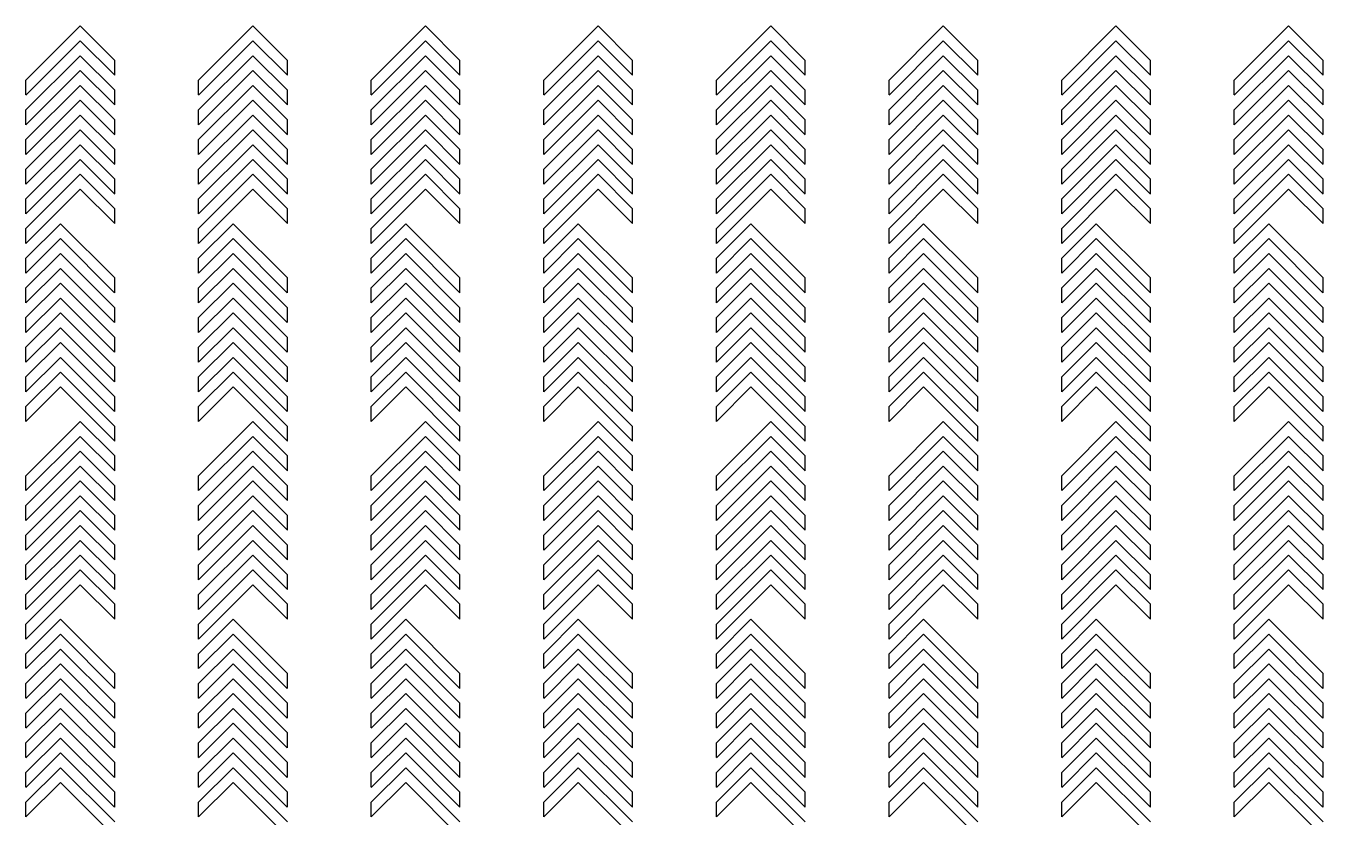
# Model space of a CAD drawing. Header units: millimetres. Extents: x 46777 to 318235, y 145162 to 336036.
# Drawn here: x 154949 to 157136, y 180622 to 181955 of the extents above; entities that cross this region are included whole.
import ezdxf

# ---------------------------------------------------------------- set-up
doc = ezdxf.new("R2010")
doc.units = ezdxf.units.MM

msp = doc.modelspace()

# ---------------------------------------------------------------- linework, layer by layer
at = {"color": 40, "true_color": 0xf8d731}
for p, q in [((154949.4, 181863.9), (155040.9, 181955.2)), ((155040.9, 181955.2), (155099.1, 181897.2)), ((155240.5, 181863.9), (155331.9, 181955.2)), ((155331.9, 181955.2), (155390.1, 181897.2)), ((155531.5, 181863.9), (155622.9, 181955.2)), ((155622.9, 181955.2), (155681.1, 181897.2)), ((155822.5, 181863.9), (155913.9, 181955.2)), ((155913.9, 181955.2), (155972.1, 181897.2)), ((156113.5, 181863.9), (156204.9, 181955.2)), ((156204.9, 181955.2), (156263.1, 181897.2)), ((156404.5, 181863.9), (156495.9, 181955.2)), ((156495.9, 181955.2), (156554.1, 181897.2)), ((156695.5, 181863.9), (156786.9, 181955.2)), ((156786.9, 181955.2), (156845.1, 181897.2)), ((156986.5, 181863.9), (157077.9, 181955.2)), ((157077.9, 181955.2), (157136.1, 181897.2)), ((154949.5, 181838.8), (155040.9, 181930.2)), ((155040.9, 181930.2), (155099.1, 181872.2)), ((155240.5, 181838.8), (155331.9, 181930.2)), ((155331.9, 181930.2), (155390.1, 181872.2)), ((155531.5, 181838.8), (155622.9, 181930.2)), ((155622.9, 181930.2), (155681.1, 181872.2)), ((155822.5, 181838.8), (155913.9, 181930.2)), ((155913.9, 181930.2), (155972.1, 181872.2)), ((156113.5, 181838.8), (156204.9, 181930.2)), ((156204.9, 181930.2), (156263.1, 181872.2)), ((156404.5, 181838.8), (156495.9, 181930.2)), ((156495.9, 181930.2), (156554.1, 181872.2)), ((156695.5, 181838.8), (156786.9, 181930.2)), ((156786.9, 181930.2), (156845.1, 181872.2)), ((156986.5, 181838.8), (157077.9, 181930.2)), ((157077.9, 181930.2), (157136.1, 181872.2)), ((154949.4, 181813.7), (155040.9, 181905)), ((155040.9, 181905), (155099.1, 181847)), ((155099.1, 181872.2), (155099.1, 181897.2)), ((155240.5, 181813.7), (155331.9, 181905)), ((155331.9, 181905), (155390.1, 181847)), ((155390.1, 181872.2), (155390.1, 181897.2)), ((155531.5, 181813.7), (155622.9, 181905)), ((155622.9, 181905), (155681.1, 181847)), ((155681.1, 181872.2), (155681.1, 181897.2)), ((155822.5, 181813.7), (155913.9, 181905)), ((155913.9, 181905), (155972.1, 181847)), ((155972.1, 181872.2), (155972.1, 181897.2)), ((156113.5, 181813.7), (156204.9, 181905)), ((156204.9, 181905), (156263.1, 181847)), ((156263.1, 181872.2), (156263.1, 181897.2)), ((156404.5, 181813.7), (156495.9, 181905)), ((156495.9, 181905), (156554.1, 181847)), ((156554.1, 181872.2), (156554.1, 181897.2)), ((156695.5, 181813.7), (156786.9, 181905)), ((156786.9, 181905), (156845.1, 181847)), ((156845.1, 181872.2), (156845.1, 181897.2)), ((156986.5, 181813.7), (157077.9, 181905)), ((157077.9, 181905), (157136.1, 181847)), ((157136.1, 181872.2), (157136.1, 181897.2)), ((154949.4, 181838.9), (154949.4, 181863.9)), ((154949.5, 181788.6), (155040.9, 181880)), ((155040.9, 181880), (155099.1, 181822)), ((155240.5, 181788.6), (155331.9, 181880)), ((155240.5, 181838.9), (155240.5, 181863.9)), ((155331.9, 181880), (155390.1, 181822)), ((155531.5, 181788.6), (155622.9, 181880)), ((155531.5, 181838.9), (155531.5, 181863.9)), ((155622.9, 181880), (155681.1, 181822)), ((155822.5, 181788.6), (155913.9, 181880)), ((155822.5, 181838.9), (155822.5, 181863.9)), ((155913.9, 181880), (155972.1, 181822)), ((156113.5, 181788.6), (156204.9, 181880)), ((156113.5, 181838.9), (156113.5, 181863.9)), ((156204.9, 181880), (156263.1, 181822)), ((156404.5, 181788.6), (156495.9, 181880)), ((156404.5, 181838.9), (156404.5, 181863.9)), ((156495.9, 181880), (156554.1, 181822)), ((156695.5, 181788.6), (156786.9, 181880)), ((156695.5, 181838.9), (156695.5, 181863.9)), ((156786.9, 181880), (156845.1, 181822)), ((156986.5, 181788.6), (157077.9, 181880)), ((156986.5, 181838.9), (156986.5, 181863.9)), ((157077.9, 181880), (157136.1, 181822)), ((154949.4, 181763.7), (155040.9, 181855)), ((155040.9, 181855), (155099.1, 181797)), ((155099.1, 181822.2), (155099.1, 181847.2)), ((155240.5, 181763.7), (155331.9, 181855)), ((155331.9, 181855), (155390.1, 181797)), ((155390.1, 181822.2), (155390.1, 181847.2)), ((155531.5, 181763.7), (155622.9, 181855)), ((155622.9, 181855), (155681.1, 181797)), ((155681.1, 181822.2), (155681.1, 181847.2)), ((155822.5, 181763.7), (155913.9, 181855)), ((155913.9, 181855), (155972.1, 181797)), ((155972.1, 181822.2), (155972.1, 181847.2)), ((156113.5, 181763.7), (156204.9, 181855)), ((156204.9, 181855), (156263.1, 181797)), ((156263.1, 181822.2), (156263.1, 181847.2)), ((156404.5, 181763.7), (156495.9, 181855)), ((156495.9, 181855), (156554.1, 181797)), ((156554.1, 181822.2), (156554.1, 181847.2)), ((156695.5, 181763.7), (156786.9, 181855)), ((156786.9, 181855), (156845.1, 181797)), ((156845.1, 181822.2), (156845.1, 181847.2)), ((156986.5, 181763.7), (157077.9, 181855)), ((157077.9, 181855), (157136.1, 181797)), ((157136.1, 181822.2), (157136.1, 181847.2)), ((154949.5, 181738.6), (155040.9, 181830)), ((155040.9, 181830), (155099.1, 181772)), ((155240.5, 181738.6), (155331.9, 181830)), ((155331.9, 181830), (155390.1, 181772)), ((155531.5, 181738.6), (155622.9, 181830)), ((155622.9, 181830), (155681.1, 181772)), ((155822.5, 181738.6), (155913.9, 181830)), ((155913.9, 181830), (155972.1, 181772)), ((156113.5, 181738.6), (156204.9, 181830)), ((156204.9, 181830), (156263.1, 181772)), ((156404.5, 181738.6), (156495.9, 181830)), ((156495.9, 181830), (156554.1, 181772)), ((156695.5, 181738.6), (156786.9, 181830)), ((156786.9, 181830), (156845.1, 181772)), ((156986.5, 181738.6), (157077.9, 181830)), ((157077.9, 181830), (157136.1, 181772)), ((154949.4, 181788.7), (154949.4, 181813.7)), ((154949.4, 181713.7), (155040.9, 181805)), ((155040.9, 181805), (155099.1, 181747)), ((155240.5, 181788.7), (155240.5, 181813.7)), ((155240.5, 181713.7), (155331.9, 181805)), ((155331.9, 181805), (155390.1, 181747)), ((155531.5, 181788.7), (155531.5, 181813.7)), ((155531.5, 181713.7), (155622.9, 181805)), ((155622.9, 181805), (155681.1, 181747)), ((155822.5, 181788.7), (155822.5, 181813.7)), ((155822.5, 181713.7), (155913.9, 181805)), ((155913.9, 181805), (155972.1, 181747)), ((156113.5, 181788.7), (156113.5, 181813.7)), ((156113.5, 181713.7), (156204.9, 181805)), ((156204.9, 181805), (156263.1, 181747)), ((156404.5, 181788.7), (156404.5, 181813.7)), ((156404.5, 181713.7), (156495.9, 181805)), ((156495.9, 181805), (156554.1, 181747)), ((156695.5, 181788.7), (156695.5, 181813.7)), ((156695.5, 181713.7), (156786.9, 181805)), ((156786.9, 181805), (156845.1, 181747)), ((156986.5, 181788.7), (156986.5, 181813.7)), ((156986.5, 181713.7), (157077.9, 181805)), ((157077.9, 181805), (157136.1, 181747)), ((154949.5, 181688.6), (155040.9, 181780)), ((155040.9, 181780), (155099.1, 181722)), ((155099.1, 181772.2), (155099.1, 181797.2)), ((155240.5, 181688.6), (155331.9, 181780)), ((155331.9, 181780), (155390.1, 181722)), ((155390.1, 181772.2), (155390.1, 181797.2)), ((155531.5, 181688.6), (155622.9, 181780)), ((155622.9, 181780), (155681.1, 181722)), ((155681.1, 181772.2), (155681.1, 181797.2)), ((155822.5, 181688.6), (155913.9, 181780)), ((155913.9, 181780), (155972.1, 181722)), ((155972.1, 181772.2), (155972.1, 181797.2)), ((156113.5, 181688.6), (156204.9, 181780)), ((156204.9, 181780), (156263.1, 181722)), ((156263.1, 181772.2), (156263.1, 181797.2)), ((156404.5, 181688.6), (156495.9, 181780)), ((156495.9, 181780), (156554.1, 181722)), ((156554.1, 181772.2), (156554.1, 181797.2)), ((156695.5, 181688.6), (156786.9, 181780)), ((156786.9, 181780), (156845.1, 181722)), ((156845.1, 181772.2), (156845.1, 181797.2)), ((156986.5, 181688.6), (157077.9, 181780)), ((157077.9, 181780), (157136.1, 181722)), ((157136.1, 181772.2), (157136.1, 181797.2)), ((154949.4, 181738.7), (154949.4, 181763.7)), ((154949.4, 181663.7), (155040.9, 181755)), ((155040.9, 181755), (155099.1, 181697)), ((155240.5, 181738.7), (155240.5, 181763.7)), ((155240.5, 181663.7), (155331.9, 181755)), ((155331.9, 181755), (155390.1, 181697)), ((155531.5, 181738.7), (155531.5, 181763.7)), ((155531.5, 181663.7), (155622.9, 181755)), ((155622.9, 181755), (155681.1, 181697)), ((155822.5, 181738.7), (155822.5, 181763.7)), ((155822.5, 181663.7), (155913.9, 181755)), ((155913.9, 181755), (155972.1, 181697)), ((156113.5, 181738.7), (156113.5, 181763.7)), ((156113.5, 181663.7), (156204.9, 181755)), ((156204.9, 181755), (156263.1, 181697)), ((156404.5, 181738.7), (156404.5, 181763.7)), ((156404.5, 181663.7), (156495.9, 181755)), ((156495.9, 181755), (156554.1, 181697)), ((156695.5, 181738.7), (156695.5, 181763.7)), ((156695.5, 181663.7), (156786.9, 181755)), ((156786.9, 181755), (156845.1, 181697)), ((156986.5, 181738.7), (156986.5, 181763.7)), ((156986.5, 181663.7), (157077.9, 181755)), ((157077.9, 181755), (157136.1, 181697)), ((155099.1, 181722.2), (155099.1, 181747.2)), ((155390.1, 181722.2), (155390.1, 181747.2)), ((155681.1, 181722.2), (155681.1, 181747.2)), ((155972.1, 181722.2), (155972.1, 181747.2)), ((156263.1, 181722.2), (156263.1, 181747.2)), ((156554.1, 181722.2), (156554.1, 181747.2)), ((156845.1, 181722.2), (156845.1, 181747.2)), ((157136.1, 181722.2), (157136.1, 181747.2)), ((154949.4, 181688.7), (154949.4, 181713.7)), ((154949.5, 181638.6), (155040.9, 181730)), ((155040.9, 181730), (155099.1, 181672)), ((155240.5, 181638.6), (155331.9, 181730)), ((155240.5, 181688.7), (155240.5, 181713.7)), ((155331.9, 181730), (155390.1, 181672)), ((155531.5, 181638.6), (155622.9, 181730)), ((155531.5, 181688.7), (155531.5, 181713.7)), ((155622.9, 181730), (155681.1, 181672)), ((155822.5, 181638.6), (155913.9, 181730)), ((155822.5, 181688.7), (155822.5, 181713.7)), ((155913.9, 181730), (155972.1, 181672)), ((156113.5, 181638.6), (156204.9, 181730)), ((156113.5, 181688.7), (156113.5, 181713.7)), ((156204.9, 181730), (156263.1, 181672)), ((156404.5, 181638.6), (156495.9, 181730)), ((156404.5, 181688.7), (156404.5, 181713.7)), ((156495.9, 181730), (156554.1, 181672)), ((156695.5, 181638.6), (156786.9, 181730)), ((156695.5, 181688.7), (156695.5, 181713.7)), ((156786.9, 181730), (156845.1, 181672)), ((156986.5, 181638.6), (157077.9, 181730)), ((156986.5, 181688.7), (156986.5, 181713.7)), ((157077.9, 181730), (157136.1, 181672)), ((154949.4, 181613.7), (155040.9, 181705.2)), ((155040.9, 181705.2), (155099.1, 181647.2)), ((155099.1, 181672.2), (155099.1, 181697.2)), ((155240.5, 181613.7), (155331.9, 181705.2)), ((155331.9, 181705.2), (155390.1, 181647.2)), ((155390.1, 181672.2), (155390.1, 181697.2)), ((155531.5, 181613.7), (155622.9, 181705.2)), ((155622.9, 181705.2), (155681.1, 181647.2)), ((155681.1, 181672.2), (155681.1, 181697.2)), ((155822.5, 181613.7), (155913.9, 181705.2)), ((155913.9, 181705.2), (155972.1, 181647.2)), ((155972.1, 181672.2), (155972.1, 181697.2)), ((156113.5, 181613.7), (156204.9, 181705.2)), ((156204.9, 181705.2), (156263.1, 181647.2)), ((156263.1, 181672.2), (156263.1, 181697.2)), ((156404.5, 181613.7), (156495.9, 181705.2)), ((156495.9, 181705.2), (156554.1, 181647.2)), ((156554.1, 181672.2), (156554.1, 181697.2)), ((156695.5, 181613.7), (156786.9, 181705.2)), ((156786.9, 181705.2), (156845.1, 181647.2)), ((156845.1, 181672.2), (156845.1, 181697.2)), ((156986.5, 181613.7), (157077.9, 181705.2)), ((157077.9, 181705.2), (157136.1, 181647.2)), ((157136.1, 181672.2), (157136.1, 181697.2)), ((154949.4, 181588.7), (155040.9, 181680.2)), ((155040.9, 181680.2), (155099.1, 181622.2)), ((155240.5, 181588.7), (155331.9, 181680.2)), ((155331.9, 181680.2), (155390.1, 181622.2)), ((155531.5, 181588.7), (155622.9, 181680.2)), ((155622.9, 181680.2), (155681.1, 181622.2)), ((155822.5, 181588.7), (155913.9, 181680.2)), ((155913.9, 181680.2), (155972.1, 181622.2)), ((156113.5, 181588.7), (156204.9, 181680.2)), ((156204.9, 181680.2), (156263.1, 181622.2)), ((156404.5, 181588.7), (156495.9, 181680.2)), ((156495.9, 181680.2), (156554.1, 181622.2)), ((156695.5, 181588.7), (156786.9, 181680.2)), ((156786.9, 181680.2), (156845.1, 181622.2)), ((156986.5, 181588.7), (157077.9, 181680.2)), ((157077.9, 181680.2), (157136.1, 181622.2)), ((154949.4, 181638.7), (154949.4, 181663.7)), ((155099.1, 181622.2), (155099.1, 181647.2)), ((155240.5, 181638.7), (155240.5, 181663.7)), ((155390.1, 181622.2), (155390.1, 181647.2)), ((155531.5, 181638.7), (155531.5, 181663.7)), ((155681.1, 181622.2), (155681.1, 181647.2)), ((155822.5, 181638.7), (155822.5, 181663.7)), ((155972.1, 181622.2), (155972.1, 181647.2)), ((156113.5, 181638.7), (156113.5, 181663.7)), ((156263.1, 181622.2), (156263.1, 181647.2)), ((156404.5, 181638.7), (156404.5, 181663.7)), ((156554.1, 181622.2), (156554.1, 181647.2)), ((156695.5, 181638.7), (156695.5, 181663.7)), ((156845.1, 181622.2), (156845.1, 181647.2)), ((156986.5, 181638.7), (156986.5, 181663.7)), ((157136.1, 181622.2), (157136.1, 181647.2)), ((154949.4, 181588.7), (154949.4, 181613.7)), ((155007.6, 181621.9), (154949.5, 181563.8)), ((155099.1, 181530.5), (155007.6, 181621.9)), ((155298.6, 181621.9), (155240.5, 181563.8)), ((155240.5, 181588.7), (155240.5, 181613.7)), ((155390.1, 181530.5), (155298.6, 181621.9)), ((155589.6, 181621.9), (155531.5, 181563.8)), ((155531.5, 181588.7), (155531.5, 181613.7)), ((155681.1, 181530.5), (155589.6, 181621.9)), ((155880.6, 181621.9), (155822.5, 181563.8)), ((155822.5, 181588.7), (155822.5, 181613.7)), ((155972.1, 181530.5), (155880.6, 181621.9)), ((156171.6, 181621.9), (156113.5, 181563.8)), ((156113.5, 181588.7), (156113.5, 181613.7)), ((156263.1, 181530.5), (156171.6, 181621.9)), ((156462.6, 181621.9), (156404.5, 181563.8)), ((156404.5, 181588.7), (156404.5, 181613.7)), ((156554.1, 181530.5), (156462.6, 181621.9)), ((156753.6, 181621.9), (156695.5, 181563.8)), ((156695.5, 181588.7), (156695.5, 181613.7)), ((156845.1, 181530.5), (156753.6, 181621.9)), ((157044.6, 181621.9), (156986.5, 181563.8)), ((156986.5, 181588.7), (156986.5, 181613.7)), ((157136.1, 181530.5), (157044.6, 181621.9)), ((155007.6, 181596.9), (154949.5, 181538.8)), ((155099, 181505.5), (155007.6, 181596.9)), ((155298.6, 181596.9), (155240.5, 181538.8)), ((155390, 181505.5), (155298.6, 181596.9)), ((155589.6, 181596.9), (155531.5, 181538.8)), ((155681, 181505.5), (155589.6, 181596.9)), ((155880.6, 181596.9), (155822.5, 181538.8)), ((155972, 181505.5), (155880.6, 181596.9)), ((156171.6, 181596.9), (156113.5, 181538.8)), ((156263, 181505.5), (156171.6, 181596.9)), ((156462.6, 181596.9), (156404.5, 181538.8)), ((156554, 181505.5), (156462.6, 181596.9)), ((156753.6, 181596.9), (156695.5, 181538.8)), ((156845, 181505.5), (156753.6, 181596.9)), ((157044.6, 181596.9), (156986.5, 181538.8)), ((157136, 181505.5), (157044.6, 181596.9)), ((155007.6, 181571.7), (154949.5, 181513.7)), ((154949.5, 181538.8), (154949.5, 181563.8)), ((155099.1, 181480.4), (155007.6, 181571.7)), ((155298.6, 181571.7), (155240.5, 181513.7)), ((155240.5, 181538.8), (155240.5, 181563.8)), ((155390.1, 181480.4), (155298.6, 181571.7)), ((155589.6, 181571.7), (155531.5, 181513.7)), ((155531.5, 181538.8), (155531.5, 181563.8)), ((155681.1, 181480.4), (155589.6, 181571.7)), ((155880.6, 181571.7), (155822.5, 181513.7)), ((155822.5, 181538.8), (155822.5, 181563.8)), ((155972.1, 181480.4), (155880.6, 181571.7)), ((156171.6, 181571.7), (156113.5, 181513.7)), ((156113.5, 181538.8), (156113.5, 181563.8)), ((156263.1, 181480.4), (156171.6, 181571.7)), ((156462.6, 181571.7), (156404.5, 181513.7)), ((156404.5, 181538.8), (156404.5, 181563.8)), ((156554.1, 181480.4), (156462.6, 181571.7)), ((156753.6, 181571.7), (156695.5, 181513.7)), ((156695.5, 181538.8), (156695.5, 181563.8)), ((156845.1, 181480.4), (156753.6, 181571.7)), ((157044.6, 181571.7), (156986.5, 181513.7)), ((156986.5, 181538.8), (156986.5, 181563.8)), ((157136.1, 181480.4), (157044.6, 181571.7)), ((155007.6, 181546.7), (154949.5, 181488.7)), ((155099, 181455.3), (155007.6, 181546.7)), ((155298.6, 181546.7), (155240.5, 181488.7)), ((155390, 181455.3), (155298.6, 181546.7)), ((155589.6, 181546.7), (155531.5, 181488.7)), ((155681, 181455.3), (155589.6, 181546.7)), ((155880.6, 181546.7), (155822.5, 181488.7)), ((155972, 181455.3), (155880.6, 181546.7)), ((156171.6, 181546.7), (156113.5, 181488.7)), ((156263, 181455.3), (156171.6, 181546.7)), ((156462.6, 181546.7), (156404.5, 181488.7)), ((156554, 181455.3), (156462.6, 181546.7)), ((156753.6, 181546.7), (156695.5, 181488.7)), ((156845, 181455.3), (156753.6, 181546.7)), ((157044.6, 181546.7), (156986.5, 181488.7)), ((157136, 181455.3), (157044.6, 181546.7)), ((155007.6, 181521.7), (154949.5, 181463.7)), ((154949.5, 181488.8), (154949.5, 181513.8)), ((155099.1, 181430.4), (155007.6, 181521.7)), ((155099.1, 181505.5), (155099.1, 181530.5)), ((155298.6, 181521.7), (155240.5, 181463.7)), ((155240.5, 181488.8), (155240.5, 181513.8)), ((155390.1, 181430.4), (155298.6, 181521.7)), ((155390.1, 181505.5), (155390.1, 181530.5)), ((155589.6, 181521.7), (155531.5, 181463.7)), ((155531.5, 181488.8), (155531.5, 181513.8)), ((155681.1, 181430.4), (155589.6, 181521.7)), ((155681.1, 181505.5), (155681.1, 181530.5)), ((155880.6, 181521.7), (155822.5, 181463.7)), ((155822.5, 181488.8), (155822.5, 181513.8)), ((155972.1, 181430.4), (155880.6, 181521.7)), ((155972.1, 181505.5), (155972.1, 181530.5)), ((156171.6, 181521.7), (156113.5, 181463.7)), ((156113.5, 181488.8), (156113.5, 181513.8)), ((156263.1, 181430.4), (156171.6, 181521.7)), ((156263.1, 181505.5), (156263.1, 181530.5)), ((156462.6, 181521.7), (156404.5, 181463.7)), ((156404.5, 181488.8), (156404.5, 181513.8)), ((156554.1, 181430.4), (156462.6, 181521.7)), ((156554.1, 181505.5), (156554.1, 181530.5)), ((156753.6, 181521.7), (156695.5, 181463.7)), ((156695.5, 181488.8), (156695.5, 181513.8)), ((156845.1, 181430.4), (156753.6, 181521.7)), ((156845.1, 181505.5), (156845.1, 181530.5)), ((157044.6, 181521.7), (156986.5, 181463.7)), ((156986.5, 181488.8), (156986.5, 181513.8)), ((157136.1, 181430.4), (157044.6, 181521.7)), ((157136.1, 181505.5), (157136.1, 181530.5)), ((155007.6, 181496.7), (154949.5, 181438.7)), ((155099, 181405.3), (155007.6, 181496.7)), ((155298.6, 181496.7), (155240.5, 181438.7)), ((155390, 181405.3), (155298.6, 181496.7)), ((155589.6, 181496.7), (155531.5, 181438.7)), ((155681, 181405.3), (155589.6, 181496.7)), ((155880.6, 181496.7), (155822.5, 181438.7)), ((155972, 181405.3), (155880.6, 181496.7)), ((156171.6, 181496.7), (156113.5, 181438.7)), ((156263, 181405.3), (156171.6, 181496.7)), ((156462.6, 181496.7), (156404.5, 181438.7)), ((156554, 181405.3), (156462.6, 181496.7)), ((156753.6, 181496.7), (156695.5, 181438.7)), ((156845, 181405.3), (156753.6, 181496.7)), ((157044.6, 181496.7), (156986.5, 181438.7)), ((157136, 181405.3), (157044.6, 181496.7)), ((155007.6, 181471.7), (154949.5, 181413.7)), ((155099.1, 181380.4), (155007.6, 181471.7)), ((155099.1, 181455.4), (155099.1, 181480.4)), ((155298.6, 181471.7), (155240.5, 181413.7)), ((155390.1, 181380.4), (155298.6, 181471.7)), ((155390.1, 181455.4), (155390.1, 181480.4)), ((155589.6, 181471.7), (155531.5, 181413.7)), ((155681.1, 181380.4), (155589.6, 181471.7)), ((155681.1, 181455.4), (155681.1, 181480.4)), ((155880.6, 181471.7), (155822.5, 181413.7)), ((155972.1, 181380.4), (155880.6, 181471.7)), ((155972.1, 181455.4), (155972.1, 181480.4)), ((156171.6, 181471.7), (156113.5, 181413.7)), ((156263.1, 181380.4), (156171.6, 181471.7)), ((156263.1, 181455.4), (156263.1, 181480.4)), ((156462.6, 181471.7), (156404.5, 181413.7)), ((156554.1, 181380.4), (156462.6, 181471.7)), ((156554.1, 181455.4), (156554.1, 181480.4)), ((156753.6, 181471.7), (156695.5, 181413.7)), ((156845.1, 181380.4), (156753.6, 181471.7)), ((156845.1, 181455.4), (156845.1, 181480.4)), ((157044.6, 181471.7), (156986.5, 181413.7)), ((157136.1, 181380.4), (157044.6, 181471.7)), ((157136.1, 181455.4), (157136.1, 181480.4)), ((154949.5, 181438.8), (154949.5, 181463.8)), ((155240.5, 181438.8), (155240.5, 181463.8)), ((155531.5, 181438.8), (155531.5, 181463.8)), ((155822.5, 181438.8), (155822.5, 181463.8)), ((156113.5, 181438.8), (156113.5, 181463.8)), ((156404.5, 181438.8), (156404.5, 181463.8)), ((156695.5, 181438.8), (156695.5, 181463.8)), ((156986.5, 181438.8), (156986.5, 181463.8)), ((155007.6, 181446.7), (154949.5, 181388.7)), ((155099, 181355.3), (155007.6, 181446.7)), ((155099.1, 181405.4), (155099.1, 181430.4)), ((155298.6, 181446.7), (155240.5, 181388.7)), ((155390, 181355.3), (155298.6, 181446.7)), ((155390.1, 181405.4), (155390.1, 181430.4)), ((155589.6, 181446.7), (155531.5, 181388.7)), ((155681, 181355.3), (155589.6, 181446.7)), ((155681.1, 181405.4), (155681.1, 181430.4)), ((155880.6, 181446.7), (155822.5, 181388.7)), ((155972, 181355.3), (155880.6, 181446.7)), ((155972.1, 181405.4), (155972.1, 181430.4)), ((156171.6, 181446.7), (156113.5, 181388.7)), ((156263, 181355.3), (156171.6, 181446.7)), ((156263.1, 181405.4), (156263.1, 181430.4)), ((156462.6, 181446.7), (156404.5, 181388.7)), ((156554, 181355.3), (156462.6, 181446.7)), ((156554.1, 181405.4), (156554.1, 181430.4)), ((156753.6, 181446.7), (156695.5, 181388.7)), ((156845, 181355.3), (156753.6, 181446.7)), ((156845.1, 181405.4), (156845.1, 181430.4)), ((157044.6, 181446.7), (156986.5, 181388.7)), ((157136, 181355.3), (157044.6, 181446.7)), ((157136.1, 181405.4), (157136.1, 181430.4)), ((155007.6, 181421.7), (154949.5, 181363.7)), ((154949.5, 181388.8), (154949.5, 181413.8)), ((155099.1, 181330.4), (155007.6, 181421.7)), ((155298.6, 181421.7), (155240.5, 181363.7)), ((155240.5, 181388.8), (155240.5, 181413.8)), ((155390.1, 181330.4), (155298.6, 181421.7)), ((155589.6, 181421.7), (155531.5, 181363.7)), ((155531.5, 181388.8), (155531.5, 181413.8)), ((155681.1, 181330.4), (155589.6, 181421.7)), ((155880.6, 181421.7), (155822.5, 181363.7)), ((155822.5, 181388.8), (155822.5, 181413.8)), ((155972.1, 181330.4), (155880.6, 181421.7)), ((156171.6, 181421.7), (156113.5, 181363.7)), ((156113.5, 181388.8), (156113.5, 181413.8)), ((156263.1, 181330.4), (156171.6, 181421.7)), ((156462.6, 181421.7), (156404.5, 181363.7)), ((156404.5, 181388.8), (156404.5, 181413.8)), ((156554.1, 181330.4), (156462.6, 181421.7)), ((156753.6, 181421.7), (156695.5, 181363.7)), ((156695.5, 181388.8), (156695.5, 181413.8)), ((156845.1, 181330.4), (156753.6, 181421.7)), ((157044.6, 181421.7), (156986.5, 181363.7)), ((156986.5, 181388.8), (156986.5, 181413.8)), ((157136.1, 181330.4), (157044.6, 181421.7)), ((155007.6, 181396.7), (154949.5, 181338.7)), ((155099, 181305.3), (155007.6, 181396.7)), ((155298.6, 181396.7), (155240.5, 181338.7)), ((155390, 181305.3), (155298.6, 181396.7)), ((155589.6, 181396.7), (155531.5, 181338.7)), ((155681, 181305.3), (155589.6, 181396.7)), ((155880.6, 181396.7), (155822.5, 181338.7)), ((155972, 181305.3), (155880.6, 181396.7)), ((156171.6, 181396.7), (156113.5, 181338.7)), ((156263, 181305.3), (156171.6, 181396.7)), ((156462.6, 181396.7), (156404.5, 181338.7)), ((156554, 181305.3), (156462.6, 181396.7)), ((156753.6, 181396.7), (156695.5, 181338.7)), ((156845, 181305.3), (156753.6, 181396.7)), ((157044.6, 181396.7), (156986.5, 181338.7)), ((157136, 181305.3), (157044.6, 181396.7)), ((155007.6, 181371.9), (154949.5, 181313.8)), ((154949.5, 181338.8), (154949.5, 181363.8)), ((155099.1, 181280.4), (155007.6, 181371.9)), ((155099.1, 181355.4), (155099.1, 181380.4)), ((155298.6, 181371.9), (155240.5, 181313.8)), ((155240.5, 181338.8), (155240.5, 181363.8)), ((155390.1, 181280.4), (155298.6, 181371.9)), ((155390.1, 181355.4), (155390.1, 181380.4)), ((155589.6, 181371.9), (155531.5, 181313.8)), ((155531.5, 181338.8), (155531.5, 181363.8)), ((155681.1, 181280.4), (155589.6, 181371.9)), ((155681.1, 181355.4), (155681.1, 181380.4)), ((155880.6, 181371.9), (155822.5, 181313.8)), ((155822.5, 181338.8), (155822.5, 181363.8)), ((155972.1, 181280.4), (155880.6, 181371.9)), ((155972.1, 181355.4), (155972.1, 181380.4)), ((156171.6, 181371.9), (156113.5, 181313.8)), ((156113.5, 181338.8), (156113.5, 181363.8)), ((156263.1, 181280.4), (156171.6, 181371.9)), ((156263.1, 181355.4), (156263.1, 181380.4)), ((156462.6, 181371.9), (156404.5, 181313.8)), ((156404.5, 181338.8), (156404.5, 181363.8)), ((156554.1, 181280.4), (156462.6, 181371.9)), ((156554.1, 181355.4), (156554.1, 181380.4)), ((156753.6, 181371.9), (156695.5, 181313.8)), ((156695.5, 181338.8), (156695.5, 181363.8)), ((156845.1, 181280.4), (156753.6, 181371.9)), ((156845.1, 181355.4), (156845.1, 181380.4)), ((157044.6, 181371.9), (156986.5, 181313.8)), ((156986.5, 181338.8), (156986.5, 181363.8)), ((157136.1, 181280.4), (157044.6, 181371.9)), ((157136.1, 181355.4), (157136.1, 181380.4)), ((155007.6, 181346.9), (154949.5, 181288.8)), ((155099.1, 181255.4), (155007.6, 181346.9)), ((155298.6, 181346.9), (155240.5, 181288.8)), ((155390.1, 181255.4), (155298.6, 181346.9)), ((155589.6, 181346.9), (155531.5, 181288.8)), ((155681.1, 181255.4), (155589.6, 181346.9)), ((155880.6, 181346.9), (155822.5, 181288.8)), ((155972.1, 181255.4), (155880.6, 181346.9)), ((156171.6, 181346.9), (156113.5, 181288.8)), ((156263.1, 181255.4), (156171.6, 181346.9)), ((156462.6, 181346.9), (156404.5, 181288.8)), ((156554.1, 181255.4), (156462.6, 181346.9)), ((156753.6, 181346.9), (156695.5, 181288.8)), ((156845.1, 181255.4), (156753.6, 181346.9)), ((157044.6, 181346.9), (156986.5, 181288.8)), ((157136.1, 181255.4), (157044.6, 181346.9)), ((155099.1, 181305.4), (155099.1, 181330.4)), ((155390.1, 181305.4), (155390.1, 181330.4)), ((155681.1, 181305.4), (155681.1, 181330.4)), ((155972.1, 181305.4), (155972.1, 181330.4)), ((156263.1, 181305.4), (156263.1, 181330.4)), ((156554.1, 181305.4), (156554.1, 181330.4)), ((156845.1, 181305.4), (156845.1, 181330.4)), ((157136.1, 181305.4), (157136.1, 181330.4)), ((154949.5, 181288.8), (154949.5, 181313.8)), ((155240.5, 181288.8), (155240.5, 181313.8)), ((155531.5, 181288.8), (155531.5, 181313.8)), ((155822.5, 181288.8), (155822.5, 181313.8)), ((156113.5, 181288.8), (156113.5, 181313.8)), ((156404.5, 181288.8), (156404.5, 181313.8)), ((156695.5, 181288.8), (156695.5, 181313.8)), ((156986.5, 181288.8), (156986.5, 181313.8)), ((154949.4, 181197.3), (155040.9, 181288.6)), ((155040.9, 181288.6), (155099.1, 181230.6)), ((155099.1, 181255.4), (155099.1, 181280.4)), ((155240.5, 181197.3), (155331.9, 181288.6)), ((155331.9, 181288.6), (155390.1, 181230.6)), ((155390.1, 181255.4), (155390.1, 181280.4)), ((155531.5, 181197.3), (155622.9, 181288.6)), ((155622.9, 181288.6), (155681.1, 181230.6)), ((155681.1, 181255.4), (155681.1, 181280.4)), ((155822.5, 181197.3), (155913.9, 181288.6)), ((155913.9, 181288.6), (155972.1, 181230.6)), ((155972.1, 181255.4), (155972.1, 181280.4)), ((156113.5, 181197.3), (156204.9, 181288.6)), ((156204.9, 181288.6), (156263.1, 181230.6)), ((156263.1, 181255.4), (156263.1, 181280.4)), ((156404.5, 181197.3), (156495.9, 181288.6)), ((156495.9, 181288.6), (156554.1, 181230.6)), ((156554.1, 181255.4), (156554.1, 181280.4)), ((156695.5, 181197.3), (156786.9, 181288.6)), ((156786.9, 181288.6), (156845.1, 181230.6)), ((156845.1, 181255.4), (156845.1, 181280.4)), ((156986.5, 181197.3), (157077.9, 181288.6)), ((157077.9, 181288.6), (157136.1, 181230.6)), ((157136.1, 181255.4), (157136.1, 181280.4)), ((154949.5, 181172.2), (155040.9, 181263.6)), ((155040.9, 181263.6), (155099.1, 181205.6)), ((155240.5, 181172.2), (155331.9, 181263.6)), ((155331.9, 181263.6), (155390.1, 181205.6)), ((155531.5, 181172.2), (155622.9, 181263.6)), ((155622.9, 181263.6), (155681.1, 181205.6)), ((155822.5, 181172.2), (155913.9, 181263.6)), ((155913.9, 181263.6), (155972.1, 181205.6)), ((156113.5, 181172.2), (156204.9, 181263.6)), ((156204.9, 181263.6), (156263.1, 181205.6)), ((156404.5, 181172.2), (156495.9, 181263.6)), ((156495.9, 181263.6), (156554.1, 181205.6)), ((156695.5, 181172.2), (156786.9, 181263.6)), ((156786.9, 181263.6), (156845.1, 181205.6)), ((156986.5, 181172.2), (157077.9, 181263.6)), ((157077.9, 181263.6), (157136.1, 181205.6)), ((154949.4, 181147.1), (155040.9, 181238.4)), ((155040.9, 181238.4), (155099.1, 181180.4)), ((155099.1, 181205.6), (155099.1, 181230.6)), ((155240.5, 181147.1), (155331.9, 181238.4)), ((155331.9, 181238.4), (155390.1, 181180.4)), ((155390.1, 181205.6), (155390.1, 181230.6)), ((155531.5, 181147.1), (155622.9, 181238.4)), ((155622.9, 181238.4), (155681.1, 181180.4)), ((155681.1, 181205.6), (155681.1, 181230.6)), ((155822.5, 181147.1), (155913.9, 181238.4)), ((155913.9, 181238.4), (155972.1, 181180.4)), ((155972.1, 181205.6), (155972.1, 181230.6)), ((156113.5, 181147.1), (156204.9, 181238.4)), ((156204.9, 181238.4), (156263.1, 181180.4)), ((156263.1, 181205.6), (156263.1, 181230.6)), ((156404.5, 181147.1), (156495.9, 181238.4)), ((156495.9, 181238.4), (156554.1, 181180.4)), ((156554.1, 181205.6), (156554.1, 181230.6)), ((156695.5, 181147.1), (156786.9, 181238.4)), ((156786.9, 181238.4), (156845.1, 181180.4)), ((156845.1, 181205.6), (156845.1, 181230.6)), ((156986.5, 181147.1), (157077.9, 181238.4)), ((157077.9, 181238.4), (157136.1, 181180.4)), ((157136.1, 181205.6), (157136.1, 181230.6)), ((154949.5, 181122), (155040.9, 181213.4)), ((155040.9, 181213.4), (155099.1, 181155.4)), ((155240.5, 181122), (155331.9, 181213.4)), ((155331.9, 181213.4), (155390.1, 181155.4)), ((155531.5, 181122), (155622.9, 181213.4)), ((155622.9, 181213.4), (155681.1, 181155.4)), ((155822.5, 181122), (155913.9, 181213.4)), ((155913.9, 181213.4), (155972.1, 181155.4)), ((156113.5, 181122), (156204.9, 181213.4)), ((156204.9, 181213.4), (156263.1, 181155.4)), ((156404.5, 181122), (156495.9, 181213.4)), ((156495.9, 181213.4), (156554.1, 181155.4)), ((156695.5, 181122), (156786.9, 181213.4)), ((156786.9, 181213.4), (156845.1, 181155.4)), ((156986.5, 181122), (157077.9, 181213.4)), ((157077.9, 181213.4), (157136.1, 181155.4)), ((154949.4, 181172.3), (154949.4, 181197.3)), ((154949.4, 181097.1), (155040.9, 181188.4)), ((155040.9, 181188.4), (155099.1, 181130.4)), ((155240.5, 181172.3), (155240.5, 181197.3)), ((155240.5, 181097.1), (155331.9, 181188.4)), ((155331.9, 181188.4), (155390.1, 181130.4)), ((155531.5, 181172.3), (155531.5, 181197.3)), ((155531.5, 181097.1), (155622.9, 181188.4)), ((155622.9, 181188.4), (155681.1, 181130.4)), ((155822.5, 181172.3), (155822.5, 181197.3)), ((155822.5, 181097.1), (155913.9, 181188.4)), ((155913.9, 181188.4), (155972.1, 181130.4)), ((156113.5, 181172.3), (156113.5, 181197.3)), ((156113.5, 181097.1), (156204.9, 181188.4)), ((156204.9, 181188.4), (156263.1, 181130.4)), ((156404.5, 181172.3), (156404.5, 181197.3)), ((156404.5, 181097.1), (156495.9, 181188.4)), ((156495.9, 181188.4), (156554.1, 181130.4)), ((156695.5, 181172.3), (156695.5, 181197.3)), ((156695.5, 181097.1), (156786.9, 181188.4)), ((156786.9, 181188.4), (156845.1, 181130.4)), ((156986.5, 181172.3), (156986.5, 181197.3)), ((156986.5, 181097.1), (157077.9, 181188.4)), ((157077.9, 181188.4), (157136.1, 181130.4)), ((155099.1, 181155.6), (155099.1, 181180.6)), ((155390.1, 181155.6), (155390.1, 181180.6)), ((155681.1, 181155.6), (155681.1, 181180.6)), ((155972.1, 181155.6), (155972.1, 181180.6)), ((156263.1, 181155.6), (156263.1, 181180.6)), ((156554.1, 181155.6), (156554.1, 181180.6)), ((156845.1, 181155.6), (156845.1, 181180.6)), ((157136.1, 181155.6), (157136.1, 181180.6)), ((154949.4, 181122.1), (154949.4, 181147.1)), ((154949.5, 181072), (155040.9, 181163.4)), ((155040.9, 181163.4), (155099.1, 181105.4)), ((155240.5, 181072), (155331.9, 181163.4)), ((155240.5, 181122.1), (155240.5, 181147.1)), ((155331.9, 181163.4), (155390.1, 181105.4)), ((155531.5, 181072), (155622.9, 181163.4)), ((155531.5, 181122.1), (155531.5, 181147.1)), ((155622.9, 181163.4), (155681.1, 181105.4)), ((155822.5, 181072), (155913.9, 181163.4)), ((155822.5, 181122.1), (155822.5, 181147.1)), ((155913.9, 181163.4), (155972.1, 181105.4)), ((156113.5, 181072), (156204.9, 181163.4)), ((156113.5, 181122.1), (156113.5, 181147.1)), ((156204.9, 181163.4), (156263.1, 181105.4)), ((156404.5, 181072), (156495.9, 181163.4)), ((156404.5, 181122.1), (156404.5, 181147.1)), ((156495.9, 181163.4), (156554.1, 181105.4)), ((156695.5, 181072), (156786.9, 181163.4)), ((156695.5, 181122.1), (156695.5, 181147.1)), ((156786.9, 181163.4), (156845.1, 181105.4)), ((156986.5, 181072), (157077.9, 181163.4)), ((156986.5, 181122.1), (156986.5, 181147.1)), ((157077.9, 181163.4), (157136.1, 181105.4)), ((154949.4, 181047.1), (155040.9, 181138.4)), ((155040.9, 181138.4), (155099.1, 181080.4)), ((155099.1, 181105.6), (155099.1, 181130.6)), ((155240.5, 181047.1), (155331.9, 181138.4)), ((155331.9, 181138.4), (155390.1, 181080.4)), ((155390.1, 181105.6), (155390.1, 181130.6)), ((155531.5, 181047.1), (155622.9, 181138.4)), ((155622.9, 181138.4), (155681.1, 181080.4)), ((155681.1, 181105.6), (155681.1, 181130.6)), ((155822.5, 181047.1), (155913.9, 181138.4)), ((155913.9, 181138.4), (155972.1, 181080.4)), ((155972.1, 181105.6), (155972.1, 181130.6)), ((156113.5, 181047.1), (156204.9, 181138.4)), ((156204.9, 181138.4), (156263.1, 181080.4)), ((156263.1, 181105.6), (156263.1, 181130.6)), ((156404.5, 181047.1), (156495.9, 181138.4)), ((156495.9, 181138.4), (156554.1, 181080.4)), ((156554.1, 181105.6), (156554.1, 181130.6)), ((156695.5, 181047.1), (156786.9, 181138.4)), ((156786.9, 181138.4), (156845.1, 181080.4)), ((156845.1, 181105.6), (156845.1, 181130.6)), ((156986.5, 181047.1), (157077.9, 181138.4)), ((157077.9, 181138.4), (157136.1, 181080.4)), ((157136.1, 181105.6), (157136.1, 181130.6)), ((154949.5, 181022), (155040.9, 181113.4)), ((155040.9, 181113.4), (155099.1, 181055.4)), ((155240.5, 181022), (155331.9, 181113.4)), ((155331.9, 181113.4), (155390.1, 181055.4)), ((155531.5, 181022), (155622.9, 181113.4)), ((155622.9, 181113.4), (155681.1, 181055.4)), ((155822.5, 181022), (155913.9, 181113.4)), ((155913.9, 181113.4), (155972.1, 181055.4)), ((156113.5, 181022), (156204.9, 181113.4)), ((156204.9, 181113.4), (156263.1, 181055.4)), ((156404.5, 181022), (156495.9, 181113.4)), ((156495.9, 181113.4), (156554.1, 181055.4)), ((156695.5, 181022), (156786.9, 181113.4)), ((156786.9, 181113.4), (156845.1, 181055.4)), ((156986.5, 181022), (157077.9, 181113.4)), ((157077.9, 181113.4), (157136.1, 181055.4)), ((154949.4, 181072.1), (154949.4, 181097.1)), ((154949.4, 180997.1), (155040.9, 181088.4)), ((155040.9, 181088.4), (155099.1, 181030.4)), ((155099.1, 181055.6), (155099.1, 181080.6)), ((155240.5, 181072.1), (155240.5, 181097.1)), ((155240.5, 180997.1), (155331.9, 181088.4)), ((155331.9, 181088.4), (155390.1, 181030.4)), ((155390.1, 181055.6), (155390.1, 181080.6)), ((155531.5, 181072.1), (155531.5, 181097.1)), ((155531.5, 180997.1), (155622.9, 181088.4)), ((155622.9, 181088.4), (155681.1, 181030.4)), ((155681.1, 181055.6), (155681.1, 181080.6)), ((155822.5, 181072.1), (155822.5, 181097.1)), ((155822.5, 180997.1), (155913.9, 181088.4)), ((155913.9, 181088.4), (155972.1, 181030.4)), ((155972.1, 181055.6), (155972.1, 181080.6)), ((156113.5, 181072.1), (156113.5, 181097.1)), ((156113.5, 180997.1), (156204.9, 181088.4)), ((156204.9, 181088.4), (156263.1, 181030.4)), ((156263.1, 181055.6), (156263.1, 181080.6)), ((156404.5, 181072.1), (156404.5, 181097.1)), ((156404.5, 180997.1), (156495.9, 181088.4)), ((156495.9, 181088.4), (156554.1, 181030.4)), ((156554.1, 181055.6), (156554.1, 181080.6)), ((156695.5, 181072.1), (156695.5, 181097.1)), ((156695.5, 180997.1), (156786.9, 181088.4)), ((156786.9, 181088.4), (156845.1, 181030.4)), ((156845.1, 181055.6), (156845.1, 181080.6)), ((156986.5, 181072.1), (156986.5, 181097.1)), ((156986.5, 180997.1), (157077.9, 181088.4)), ((157077.9, 181088.4), (157136.1, 181030.4)), ((157136.1, 181055.6), (157136.1, 181080.6)), ((154949.5, 180972), (155040.9, 181063.4)), ((155040.9, 181063.4), (155099.1, 181005.4)), ((155240.5, 180972), (155331.9, 181063.4)), ((155331.9, 181063.4), (155390.1, 181005.4)), ((155531.5, 180972), (155622.9, 181063.4)), ((155622.9, 181063.4), (155681.1, 181005.4)), ((155822.5, 180972), (155913.9, 181063.4)), ((155913.9, 181063.4), (155972.1, 181005.4)), ((156113.5, 180972), (156204.9, 181063.4)), ((156204.9, 181063.4), (156263.1, 181005.4)), ((156404.5, 180972), (156495.9, 181063.4)), ((156495.9, 181063.4), (156554.1, 181005.4)), ((156695.5, 180972), (156786.9, 181063.4)), ((156786.9, 181063.4), (156845.1, 181005.4)), ((156986.5, 180972), (157077.9, 181063.4)), ((157077.9, 181063.4), (157136.1, 181005.4)), ((154949.4, 181022.1), (154949.4, 181047.1)), ((154949.4, 180947.1), (155040.9, 181038.6)), ((155040.9, 181038.6), (155099.1, 180980.6)), ((155240.5, 181022.1), (155240.5, 181047.1)), ((155240.5, 180947.1), (155331.9, 181038.6)), ((155331.9, 181038.6), (155390.1, 180980.6)), ((155531.5, 181022.1), (155531.5, 181047.1)), ((155531.5, 180947.1), (155622.9, 181038.6)), ((155622.9, 181038.6), (155681.1, 180980.6)), ((155822.5, 181022.1), (155822.5, 181047.1)), ((155822.5, 180947.1), (155913.9, 181038.6)), ((155913.9, 181038.6), (155972.1, 180980.6)), ((156113.5, 181022.1), (156113.5, 181047.1)), ((156113.5, 180947.1), (156204.9, 181038.6)), ((156204.9, 181038.6), (156263.1, 180980.6)), ((156404.5, 181022.1), (156404.5, 181047.1)), ((156404.5, 180947.1), (156495.9, 181038.6)), ((156495.9, 181038.6), (156554.1, 180980.6)), ((156695.5, 181022.1), (156695.5, 181047.1)), ((156695.5, 180947.1), (156786.9, 181038.6)), ((156786.9, 181038.6), (156845.1, 180980.6)), ((156986.5, 181022.1), (156986.5, 181047.1)), ((156986.5, 180947.1), (157077.9, 181038.6)), ((157077.9, 181038.6), (157136.1, 180980.6)), ((154949.4, 180922.1), (155040.9, 181013.6)), ((155040.9, 181013.6), (155099.1, 180955.6)), ((155099.1, 181005.6), (155099.1, 181030.6)), ((155240.5, 180922.1), (155331.9, 181013.6)), ((155331.9, 181013.6), (155390.1, 180955.6)), ((155390.1, 181005.6), (155390.1, 181030.6)), ((155531.5, 180922.1), (155622.9, 181013.6)), ((155622.9, 181013.6), (155681.1, 180955.6)), ((155681.1, 181005.6), (155681.1, 181030.6)), ((155822.5, 180922.1), (155913.9, 181013.6)), ((155913.9, 181013.6), (155972.1, 180955.6)), ((155972.1, 181005.6), (155972.1, 181030.6)), ((156113.5, 180922.1), (156204.9, 181013.6)), ((156204.9, 181013.6), (156263.1, 180955.6)), ((156263.1, 181005.6), (156263.1, 181030.6)), ((156404.5, 180922.1), (156495.9, 181013.6)), ((156495.9, 181013.6), (156554.1, 180955.6)), ((156554.1, 181005.6), (156554.1, 181030.6)), ((156695.5, 180922.1), (156786.9, 181013.6)), ((156786.9, 181013.6), (156845.1, 180955.6)), ((156845.1, 181005.6), (156845.1, 181030.6)), ((156986.5, 180922.1), (157077.9, 181013.6)), ((157077.9, 181013.6), (157136.1, 180955.6)), ((157136.1, 181005.6), (157136.1, 181030.6)), ((154949.4, 180972.1), (154949.4, 180997.1)), ((155240.5, 180972.1), (155240.5, 180997.1)), ((155531.5, 180972.1), (155531.5, 180997.1)), ((155822.5, 180972.1), (155822.5, 180997.1)), ((156113.5, 180972.1), (156113.5, 180997.1)), ((156404.5, 180972.1), (156404.5, 180997.1)), ((156695.5, 180972.1), (156695.5, 180997.1)), ((156986.5, 180972.1), (156986.5, 180997.1)), ((155099.1, 180955.6), (155099.1, 180980.6)), ((155390.1, 180955.6), (155390.1, 180980.6)), ((155681.1, 180955.6), (155681.1, 180980.6)), ((155972.1, 180955.6), (155972.1, 180980.6)), ((156263.1, 180955.6), (156263.1, 180980.6)), ((156554.1, 180955.6), (156554.1, 180980.6)), ((156845.1, 180955.6), (156845.1, 180980.6)), ((157136.1, 180955.6), (157136.1, 180980.6)), ((154949.4, 180922.1), (154949.4, 180947.1)), ((155007.6, 180955.3), (154949.5, 180897.2)), ((155099.1, 180863.9), (155007.6, 180955.3)), ((155298.6, 180955.3), (155240.5, 180897.2)), ((155240.5, 180922.1), (155240.5, 180947.1)), ((155390.1, 180863.9), (155298.6, 180955.3)), ((155589.6, 180955.3), (155531.5, 180897.2)), ((155531.5, 180922.1), (155531.5, 180947.1)), ((155681.1, 180863.9), (155589.6, 180955.3)), ((155880.6, 180955.3), (155822.5, 180897.2)), ((155822.5, 180922.1), (155822.5, 180947.1)), ((155972.1, 180863.9), (155880.6, 180955.3)), ((156171.6, 180955.3), (156113.5, 180897.2)), ((156113.5, 180922.1), (156113.5, 180947.1)), ((156263.1, 180863.9), (156171.6, 180955.3)), ((156462.6, 180955.3), (156404.5, 180897.2)), ((156404.5, 180922.1), (156404.5, 180947.1)), ((156554.1, 180863.9), (156462.6, 180955.3)), ((156753.6, 180955.3), (156695.5, 180897.2)), ((156695.5, 180922.1), (156695.5, 180947.1)), ((156845.1, 180863.9), (156753.6, 180955.3)), ((157044.6, 180955.3), (156986.5, 180897.2)), ((156986.5, 180922.1), (156986.5, 180947.1)), ((157136.1, 180863.9), (157044.6, 180955.3)), ((155007.6, 180930.3), (154949.5, 180872.2)), ((155099, 180838.8), (155007.6, 180930.3)), ((155298.6, 180930.3), (155240.5, 180872.2)), ((155390, 180838.8), (155298.6, 180930.3)), ((155589.6, 180930.3), (155531.5, 180872.2)), ((155681, 180838.8), (155589.6, 180930.3)), ((155880.6, 180930.3), (155822.5, 180872.2)), ((155972, 180838.8), (155880.6, 180930.3)), ((156171.6, 180930.3), (156113.5, 180872.2)), ((156263, 180838.8), (156171.6, 180930.3)), ((156462.6, 180930.3), (156404.5, 180872.2)), ((156554, 180838.8), (156462.6, 180930.3)), ((156753.6, 180930.3), (156695.5, 180872.2)), ((156845, 180838.8), (156753.6, 180930.3)), ((157044.6, 180930.3), (156986.5, 180872.2)), ((157136, 180838.8), (157044.6, 180930.3)), ((155007.6, 180905.1), (154949.5, 180847.1)), ((155099.1, 180813.8), (155007.6, 180905.1)), ((155298.6, 180905.1), (155240.5, 180847.1)), ((155390.1, 180813.8), (155298.6, 180905.1)), ((155589.6, 180905.1), (155531.5, 180847.1)), ((155681.1, 180813.8), (155589.6, 180905.1)), ((155880.6, 180905.1), (155822.5, 180847.1)), ((155972.1, 180813.8), (155880.6, 180905.1)), ((156171.6, 180905.1), (156113.5, 180847.1)), ((156263.1, 180813.8), (156171.6, 180905.1)), ((156462.6, 180905.1), (156404.5, 180847.1)), ((156554.1, 180813.8), (156462.6, 180905.1)), ((156753.6, 180905.1), (156695.5, 180847.1)), ((156845.1, 180813.8), (156753.6, 180905.1)), ((157044.6, 180905.1), (156986.5, 180847.1)), ((157136.1, 180813.8), (157044.6, 180905.1)), ((154949.5, 180872.2), (154949.5, 180897.2)), ((155007.6, 180880.1), (154949.5, 180822.1)), ((155099, 180788.7), (155007.6, 180880.1)), ((155240.5, 180872.2), (155240.5, 180897.2)), ((155298.6, 180880.1), (155240.5, 180822.1)), ((155390, 180788.7), (155298.6, 180880.1)), ((155531.5, 180872.2), (155531.5, 180897.2)), ((155589.6, 180880.1), (155531.5, 180822.1)), ((155681, 180788.7), (155589.6, 180880.1)), ((155822.5, 180872.2), (155822.5, 180897.2)), ((155880.6, 180880.1), (155822.5, 180822.1)), ((155972, 180788.7), (155880.6, 180880.1)), ((156113.5, 180872.2), (156113.5, 180897.2)), ((156171.6, 180880.1), (156113.5, 180822.1)), ((156263, 180788.7), (156171.6, 180880.1)), ((156404.5, 180872.2), (156404.5, 180897.2)), ((156462.6, 180880.1), (156404.5, 180822.1)), ((156554, 180788.7), (156462.6, 180880.1)), ((156695.5, 180872.2), (156695.5, 180897.2)), ((156753.6, 180880.1), (156695.5, 180822.1)), ((156845, 180788.7), (156753.6, 180880.1)), ((156986.5, 180872.2), (156986.5, 180897.2)), ((157044.6, 180880.1), (156986.5, 180822.1)), ((157136, 180788.7), (157044.6, 180880.1)), ((155099.1, 180838.9), (155099.1, 180863.9)), ((155390.1, 180838.9), (155390.1, 180863.9)), ((155681.1, 180838.9), (155681.1, 180863.9)), ((155972.1, 180838.9), (155972.1, 180863.9)), ((156263.1, 180838.9), (156263.1, 180863.9)), ((156554.1, 180838.9), (156554.1, 180863.9)), ((156845.1, 180838.9), (156845.1, 180863.9)), ((157136.1, 180838.9), (157136.1, 180863.9)), ((155007.6, 180855.1), (154949.5, 180797.1)), ((154949.5, 180822.2), (154949.5, 180847.2)), ((155099.1, 180763.8), (155007.6, 180855.1)), ((155298.6, 180855.1), (155240.5, 180797.1)), ((155240.5, 180822.2), (155240.5, 180847.2)), ((155390.1, 180763.8), (155298.6, 180855.1)), ((155589.6, 180855.1), (155531.5, 180797.1)), ((155531.5, 180822.2), (155531.5, 180847.2)), ((155681.1, 180763.8), (155589.6, 180855.1)), ((155880.6, 180855.1), (155822.5, 180797.1)), ((155822.5, 180822.2), (155822.5, 180847.2)), ((155972.1, 180763.8), (155880.6, 180855.1)), ((156171.6, 180855.1), (156113.5, 180797.1)), ((156113.5, 180822.2), (156113.5, 180847.2)), ((156263.1, 180763.8), (156171.6, 180855.1)), ((156462.6, 180855.1), (156404.5, 180797.1)), ((156404.5, 180822.2), (156404.5, 180847.2)), ((156554.1, 180763.8), (156462.6, 180855.1)), ((156753.6, 180855.1), (156695.5, 180797.1)), ((156695.5, 180822.2), (156695.5, 180847.2)), ((156845.1, 180763.8), (156753.6, 180855.1)), ((157044.6, 180855.1), (156986.5, 180797.1)), ((156986.5, 180822.2), (156986.5, 180847.2)), ((157136.1, 180763.8), (157044.6, 180855.1)), ((155007.6, 180830.1), (154949.5, 180772.1)), ((155099, 180738.7), (155007.6, 180830.1)), ((155298.6, 180830.1), (155240.5, 180772.1)), ((155390, 180738.7), (155298.6, 180830.1)), ((155589.6, 180830.1), (155531.5, 180772.1)), ((155681, 180738.7), (155589.6, 180830.1)), ((155880.6, 180830.1), (155822.5, 180772.1)), ((155972, 180738.7), (155880.6, 180830.1)), ((156171.6, 180830.1), (156113.5, 180772.1)), ((156263, 180738.7), (156171.6, 180830.1)), ((156462.6, 180830.1), (156404.5, 180772.1)), ((156554, 180738.7), (156462.6, 180830.1)), ((156753.6, 180830.1), (156695.5, 180772.1)), ((156845, 180738.7), (156753.6, 180830.1)), ((157044.6, 180830.1), (156986.5, 180772.1)), ((157136, 180738.7), (157044.6, 180830.1)), ((155007.6, 180805.1), (154949.5, 180747.1)), ((154949.5, 180772.2), (154949.5, 180797.2)), ((155099.1, 180713.8), (155007.6, 180805.1)), ((155099.1, 180788.8), (155099.1, 180813.8)), ((155298.6, 180805.1), (155240.5, 180747.1)), ((155240.5, 180772.2), (155240.5, 180797.2)), ((155390.1, 180713.8), (155298.6, 180805.1)), ((155390.1, 180788.8), (155390.1, 180813.8)), ((155589.6, 180805.1), (155531.5, 180747.1)), ((155531.5, 180772.2), (155531.5, 180797.2)), ((155681.1, 180713.8), (155589.6, 180805.1)), ((155681.1, 180788.8), (155681.1, 180813.8)), ((155880.6, 180805.1), (155822.5, 180747.1)), ((155822.5, 180772.2), (155822.5, 180797.2)), ((155972.1, 180713.8), (155880.6, 180805.1)), ((155972.1, 180788.8), (155972.1, 180813.8)), ((156171.6, 180805.1), (156113.5, 180747.1)), ((156113.5, 180772.2), (156113.5, 180797.2)), ((156263.1, 180713.8), (156171.6, 180805.1)), ((156263.1, 180788.8), (156263.1, 180813.8)), ((156462.6, 180805.1), (156404.5, 180747.1)), ((156404.5, 180772.2), (156404.5, 180797.2)), ((156554.1, 180713.8), (156462.6, 180805.1)), ((156554.1, 180788.8), (156554.1, 180813.8)), ((156753.6, 180805.1), (156695.5, 180747.1)), ((156695.5, 180772.2), (156695.5, 180797.2)), ((156845.1, 180713.8), (156753.6, 180805.1)), ((156845.1, 180788.8), (156845.1, 180813.8)), ((157044.6, 180805.1), (156986.5, 180747.1)), ((156986.5, 180772.2), (156986.5, 180797.2)), ((157136.1, 180713.8), (157044.6, 180805.1)), ((157136.1, 180788.8), (157136.1, 180813.8)), ((155007.6, 180780.1), (154949.5, 180722.1)), ((155099, 180688.7), (155007.6, 180780.1)), ((155298.6, 180780.1), (155240.5, 180722.1)), ((155390, 180688.7), (155298.6, 180780.1)), ((155589.6, 180780.1), (155531.5, 180722.1)), ((155681, 180688.7), (155589.6, 180780.1)), ((155880.6, 180780.1), (155822.5, 180722.1)), ((155972, 180688.7), (155880.6, 180780.1)), ((156171.6, 180780.1), (156113.5, 180722.1)), ((156263, 180688.7), (156171.6, 180780.1)), ((156462.6, 180780.1), (156404.5, 180722.1)), ((156554, 180688.7), (156462.6, 180780.1)), ((156753.6, 180780.1), (156695.5, 180722.1)), ((156845, 180688.7), (156753.6, 180780.1)), ((157044.6, 180780.1), (156986.5, 180722.1)), ((157136, 180688.7), (157044.6, 180780.1)), ((155007.6, 180755.1), (154949.5, 180697.1)), ((155099.1, 180663.8), (155007.6, 180755.1)), ((155099.1, 180738.8), (155099.1, 180763.8)), ((155298.6, 180755.1), (155240.5, 180697.1)), ((155390.1, 180663.8), (155298.6, 180755.1)), ((155390.1, 180738.8), (155390.1, 180763.8)), ((155589.6, 180755.1), (155531.5, 180697.1)), ((155681.1, 180663.8), (155589.6, 180755.1)), ((155681.1, 180738.8), (155681.1, 180763.8)), ((155880.6, 180755.1), (155822.5, 180697.1)), ((155972.1, 180663.8), (155880.6, 180755.1)), ((155972.1, 180738.8), (155972.1, 180763.8)), ((156171.6, 180755.1), (156113.5, 180697.1)), ((156263.1, 180663.8), (156171.6, 180755.1)), ((156263.1, 180738.8), (156263.1, 180763.8)), ((156462.6, 180755.1), (156404.5, 180697.1)), ((156554.1, 180663.8), (156462.6, 180755.1)), ((156554.1, 180738.8), (156554.1, 180763.8)), ((156753.6, 180755.1), (156695.5, 180697.1)), ((156845.1, 180663.8), (156753.6, 180755.1)), ((156845.1, 180738.8), (156845.1, 180763.8)), ((157044.6, 180755.1), (156986.5, 180697.1)), ((157136.1, 180663.8), (157044.6, 180755.1)), ((157136.1, 180738.8), (157136.1, 180763.8)), ((154949.5, 180722.2), (154949.5, 180747.2)), ((155007.6, 180730.1), (154949.5, 180672.1)), ((155099, 180638.7), (155007.6, 180730.1)), ((155240.5, 180722.2), (155240.5, 180747.2)), ((155298.6, 180730.1), (155240.5, 180672.1)), ((155390, 180638.7), (155298.6, 180730.1)), ((155531.5, 180722.2), (155531.5, 180747.2)), ((155589.6, 180730.1), (155531.5, 180672.1)), ((155681, 180638.7), (155589.6, 180730.1)), ((155822.5, 180722.2), (155822.5, 180747.2)), ((155880.6, 180730.1), (155822.5, 180672.1)), ((155972, 180638.7), (155880.6, 180730.1)), ((156113.5, 180722.2), (156113.5, 180747.2)), ((156171.6, 180730.1), (156113.5, 180672.1)), ((156263, 180638.7), (156171.6, 180730.1)), ((156404.5, 180722.2), (156404.5, 180747.2)), ((156462.6, 180730.1), (156404.5, 180672.1)), ((156554, 180638.7), (156462.6, 180730.1)), ((156695.5, 180722.2), (156695.5, 180747.2)), ((156753.6, 180730.1), (156695.5, 180672.1)), ((156845, 180638.7), (156753.6, 180730.1)), ((156986.5, 180722.2), (156986.5, 180747.2)), ((157044.6, 180730.1), (156986.5, 180672.1)), ((157136, 180638.7), (157044.6, 180730.1)), ((155007.6, 180705.3), (154949.5, 180647.2)), ((155099.1, 180613.8), (155007.6, 180705.3)), ((155099.1, 180688.8), (155099.1, 180713.8)), ((155298.6, 180705.3), (155240.5, 180647.2)), ((155390.1, 180613.8), (155298.6, 180705.3)), ((155390.1, 180688.8), (155390.1, 180713.8)), ((155589.6, 180705.3), (155531.5, 180647.2)), ((155681.1, 180613.8), (155589.6, 180705.3)), ((155681.1, 180688.8), (155681.1, 180713.8)), ((155880.6, 180705.3), (155822.5, 180647.2)), ((155972.1, 180613.8), (155880.6, 180705.3)), ((155972.1, 180688.8), (155972.1, 180713.8)), ((156171.6, 180705.3), (156113.5, 180647.2)), ((156263.1, 180613.8), (156171.6, 180705.3)), ((156263.1, 180688.8), (156263.1, 180713.8)), ((156462.6, 180705.3), (156404.5, 180647.2)), ((156554.1, 180613.8), (156462.6, 180705.3)), ((156554.1, 180688.8), (156554.1, 180713.8)), ((156753.6, 180705.3), (156695.5, 180647.2)), ((156845.1, 180613.8), (156753.6, 180705.3)), ((156845.1, 180688.8), (156845.1, 180713.8)), ((157044.6, 180705.3), (156986.5, 180647.2)), ((157136.1, 180613.8), (157044.6, 180705.3)), ((157136.1, 180688.8), (157136.1, 180713.8)), ((154949.5, 180672.2), (154949.5, 180697.2)), ((155240.5, 180672.2), (155240.5, 180697.2)), ((155531.5, 180672.2), (155531.5, 180697.2)), ((155822.5, 180672.2), (155822.5, 180697.2)), ((156113.5, 180672.2), (156113.5, 180697.2)), ((156404.5, 180672.2), (156404.5, 180697.2)), ((156695.5, 180672.2), (156695.5, 180697.2)), ((156986.5, 180672.2), (156986.5, 180697.2)), ((155007.6, 180680.3), (154949.5, 180622.2)), ((155099.1, 180588.8), (155007.6, 180680.3)), ((155099.1, 180638.8), (155099.1, 180663.8)), ((155298.6, 180680.3), (155240.5, 180622.2)), ((155390.1, 180588.8), (155298.6, 180680.3)), ((155390.1, 180638.8), (155390.1, 180663.8)), ((155589.6, 180680.3), (155531.5, 180622.2)), ((155681.1, 180588.8), (155589.6, 180680.3)), ((155681.1, 180638.8), (155681.1, 180663.8)), ((155880.6, 180680.3), (155822.5, 180622.2)), ((155972.1, 180588.8), (155880.6, 180680.3)), ((155972.1, 180638.8), (155972.1, 180663.8)), ((156171.6, 180680.3), (156113.5, 180622.2)), ((156263.1, 180588.8), (156171.6, 180680.3)), ((156263.1, 180638.8), (156263.1, 180663.8)), ((156462.6, 180680.3), (156404.5, 180622.2)), ((156554.1, 180588.8), (156462.6, 180680.3)), ((156554.1, 180638.8), (156554.1, 180663.8)), ((156753.6, 180680.3), (156695.5, 180622.2)), ((156845.1, 180588.8), (156753.6, 180680.3)), ((156845.1, 180638.8), (156845.1, 180663.8)), ((157044.6, 180680.3), (156986.5, 180622.2)), ((157136.1, 180588.8), (157044.6, 180680.3)), ((157136.1, 180638.8), (157136.1, 180663.8)), ((154949.5, 180622.2), (154949.5, 180647.2)), ((155240.5, 180622.2), (155240.5, 180647.2)), ((155531.5, 180622.2), (155531.5, 180647.2)), ((155822.5, 180622.2), (155822.5, 180647.2)), ((156113.5, 180622.2), (156113.5, 180647.2)), ((156404.5, 180622.2), (156404.5, 180647.2)), ((156695.5, 180622.2), (156695.5, 180647.2)), ((156986.5, 180622.2), (156986.5, 180647.2))]:
    msp.add_line(p, q, dxfattribs=at)

doc.saveas('drawing.dxf')
